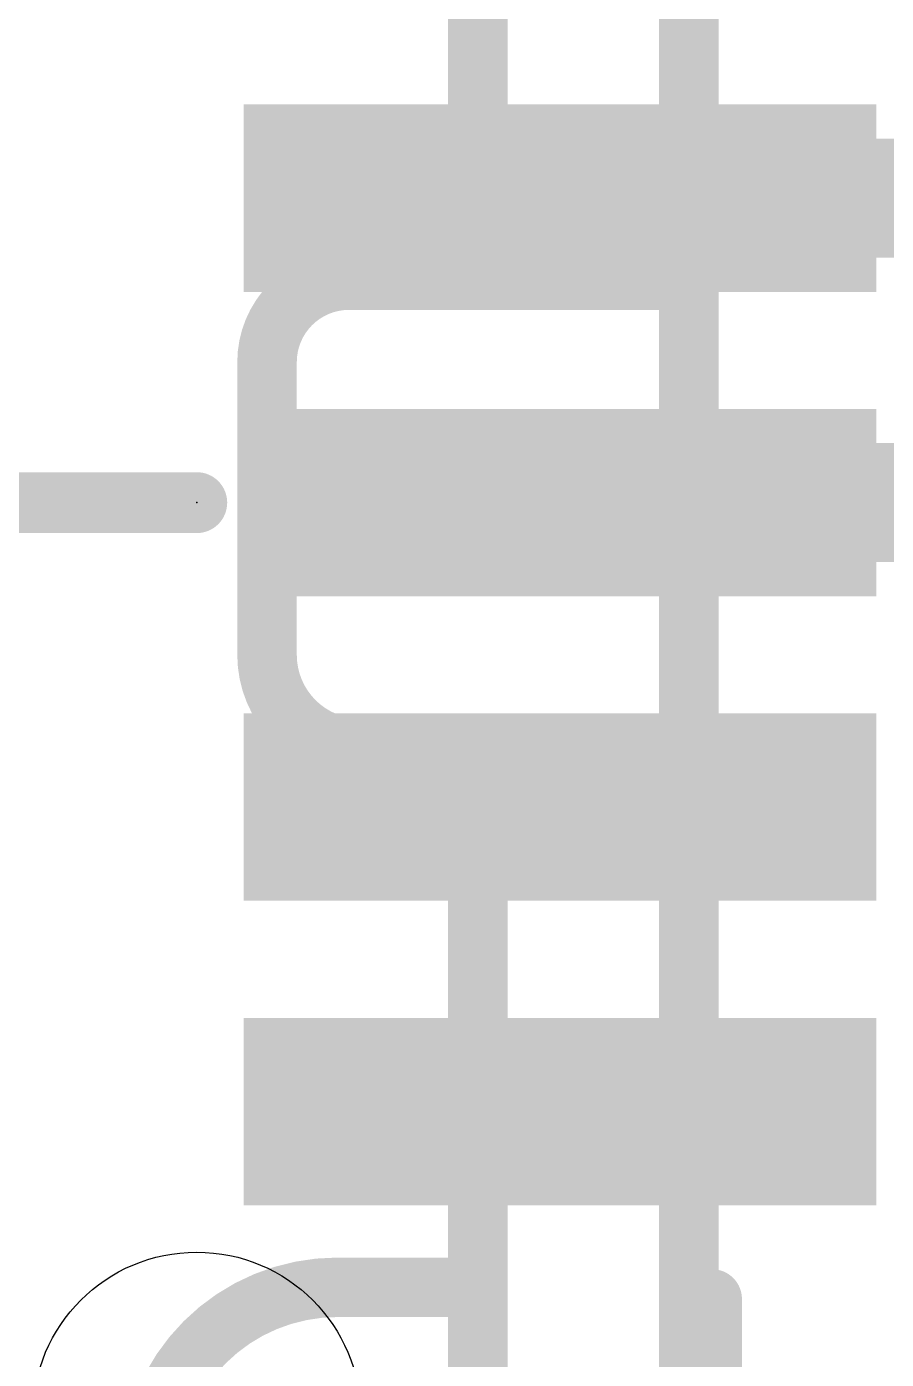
# Model space of a CAD drawing. Extents: x -18.9 to 56.5, y -5.3 to 63.2.
# Drawn here: x 3.828 to 5.663, y 23.571 to 26.416 of the extents above; entities that cross this region are included whole.
import ezdxf

# ---------------------------------------------------------------- set-up
doc = ezdxf.new("R2010")
doc.units = 0
for name, color, linetype in [('1', 12, 'CONTINUOUS'), ('20', 53, 'CONTINUOUS'), ('21', 40, 'CONTINUOUS'), ('23', 53, 'CONTINUOUS'), ('47', 253, 'CONTINUOUS'), ('51', 253, 'CONTINUOUS')]:
    doc.layers.add(name, color=color, linetype=linetype)

# ---------------------------------------------------------------- blocks, each defined once
blk = doc.blocks.new('RECT')
blk.add_solid([(-0.5, -0.5), (0.5, -0.5), (-0.5, 0.5), (0.5, 0.5)])

msp = doc.modelspace()

# ---------------------------------------------------------------- linework, layer by layer
at = {"layer": '1', "const_width": 0.254}
for points in [[(4.966, 26.05), (6.716, 26.05)], [(4.966, 25.4), (5.969, 25.4)]]:
    msp.add_lwpolyline(points, dxfattribs=at)
at = {"layer": '1', "const_width": 0.127}
for points in [[(4.966, 26.1135, 1), (4.966, 25.9865)], [(4.966, 25.4635, 1), (4.966, 25.3365)]]:
    msp.add_lwpolyline(points, format="xyb", dxfattribs=at)
at = {"layer": '20'}
msp.add_circle((4.191, 23.45), 0.35, dxfattribs=at)
at = {"layer": '21', "const_width": 0.127}
msp.add_lwpolyline([(5.291, 23.7), (5.291, 22.9)], dxfattribs=at)
at = {"layer": '21', "const_width": 0.0635}
msp.add_lwpolyline([(5.3228, 23.7, 1), (5.2593, 23.7)], format="xyb", dxfattribs=at)
at = {"layer": '23'}
msp.add_point((4.191, 25.4), dxfattribs=at)
at = {"layer": '47', "const_width": 0.13}
msp.add_lwpolyline([(4.191, 25.4), (-14.523, 25.4)], dxfattribs=at)
at = {"layer": '47', "const_width": 0.065}
msp.add_lwpolyline([(4.191, 25.3675, 1), (4.191, 25.4325)], format="xyb", dxfattribs=at)
at = {"layer": '51', "const_width": 0.127}
for points in [[(5.241, 28.975), (5.241, 25.875)], [(4.791, 25.875), (4.791, 27.05)], [(4.516, 25.875), (4.791, 25.875)], [(4.791, 25.875), (5.241, 25.875)], [(5.241, 25.875), (5.241, 24.875)], [(4.341, 25.075), (4.341, 25.7)], [(4.366, 25.525), (4.841, 25.525)], [(4.841, 25.525), (4.841, 25.3)], [(4.841, 25.3), (4.366, 25.3)], [(4.791, 24.875), (4.541, 24.875)], [(4.791, 23.725), (4.791, 24.875)], [(5.241, 24.875), (4.791, 24.875)], [(5.241, 24.875), (5.241, 21.8)], [(4.791, 23.725), (4.491, 23.725)], [(4.791, 22.925), (4.791, 23.725)]]:
    msp.add_lwpolyline(points, dxfattribs=at)
at = {"layer": '51'}
for points, const_width in [([(4.516, 25.875, 0.4142), (4.341, 25.7)], 0.127), ([(4.516, 25.9067, 1), (4.516, 25.8433)], 0.0635), ([(4.516, 25.8433, 1), (4.516, 25.9067)], 0.0635), ([(4.791, 25.9067, 1), (4.791, 25.8433)], 0.0635), ([(4.791, 25.8433, 1), (4.791, 25.9067)], 0.0635), ([(5.2728, 25.875, 1), (5.2093, 25.875)], 0.0635), ([(5.241, 25.8433, 1), (5.241, 25.9067)], 0.0635), ([(4.7593, 25.875, 1), (4.8228, 25.875)], 0.0635), ([(5.2093, 25.875, 1), (5.2728, 25.875)], 0.0635), ([(4.3727, 25.7, 1), (4.3093, 25.7)], 0.0635), ([(4.3093, 25.7, 1), (4.3727, 25.7)], 0.0635), ([(4.366, 25.5568, 1), (4.366, 25.4933)], 0.0635), ([(4.8727, 25.525, 1), (4.8093, 25.525)], 0.0635), ([(4.841, 25.4933, 1), (4.841, 25.5568)], 0.0635), ([(4.366, 25.3317, 1), (4.366, 25.2683)], 0.0635), ([(4.841, 25.2683, 1), (4.841, 25.3317)], 0.0635), ([(4.8093, 25.3, 1), (4.8727, 25.3)], 0.0635), ([(4.341, 25.075, 0.4142), (4.541, 24.875)], 0.127), ([(4.3727, 25.075, 1), (4.3093, 25.075)], 0.0635), ([(4.3093, 25.075, 1), (4.3727, 25.075)], 0.0635), ([(4.541, 24.9067, 1), (4.541, 24.8433)], 0.0635), ([(4.541, 24.8433, 1), (4.541, 24.9067)], 0.0635), ([(4.8228, 24.875, 1), (4.7593, 24.875)], 0.0635), ([(4.791, 24.9067, 1), (4.791, 24.8433)], 0.0635), ([(4.791, 24.8433, 1), (4.791, 24.9067)], 0.0635), ([(5.2728, 24.875, 1), (5.2093, 24.875)], 0.0635), ([(5.241, 24.8433, 1), (5.241, 24.9067)], 0.0635), ([(5.2093, 24.875, 1), (5.2728, 24.875)], 0.0635), ([(4.491, 23.725, 0.4142), (4.091, 23.325)], 0.127), ([(4.491, 23.7568, 1), (4.491, 23.6933)], 0.0635), ([(4.491, 23.6933, 1), (4.491, 23.7568)], 0.0635), ([(4.8228, 23.725, 1), (4.7593, 23.725)], 0.0635), ([(4.791, 23.6933, 1), (4.791, 23.7568)], 0.0635), ([(4.7593, 23.725, 1), (4.8228, 23.725)], 0.0635)]:
    msp.add_lwpolyline(points, format="xyb", dxfattribs=dict(at, const_width=const_width))

# ---------------------------------------------------------------- block references
at = {"layer": '1', "xscale": 0.4, "yscale": 1.35, "rotation": 270}
for p in [(4.966, 26.05), (4.966, 25.4), (4.966, 24.75), (4.966, 24.1)]:
    msp.add_blockref('RECT', p, dxfattribs=at)

doc.saveas('drawing.dxf')
